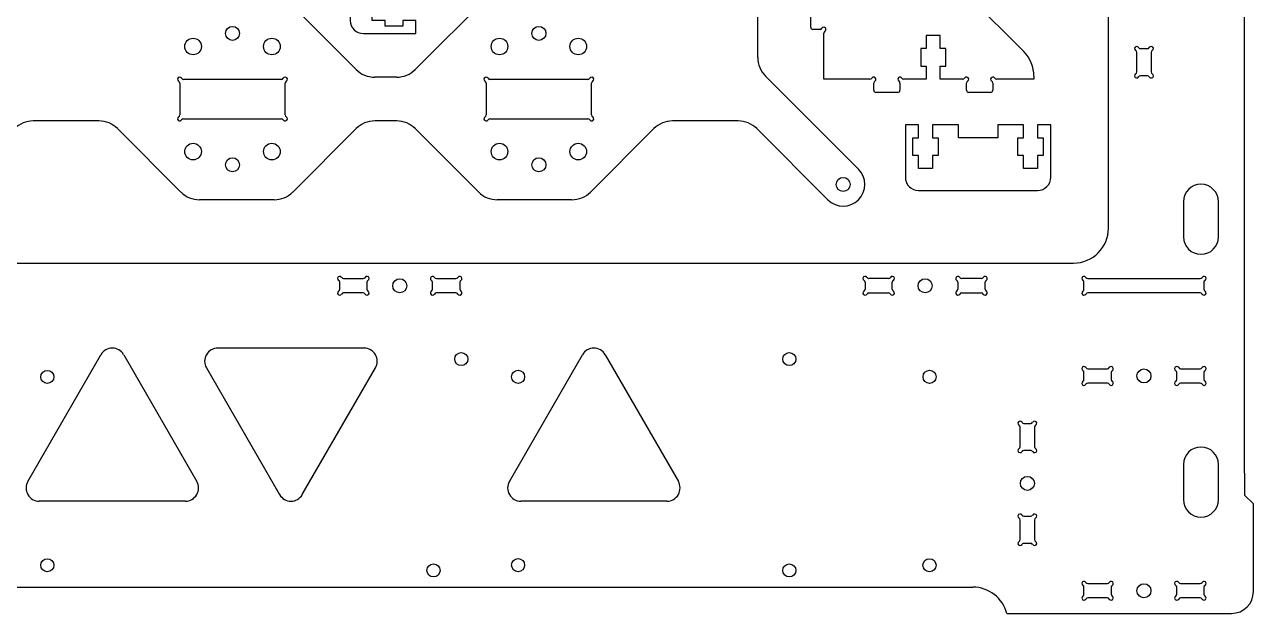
# Model space of a CAD drawing. Extents: x 213 to 1037, y 359 to 759.
# Drawn here: x 756.8 to 1037.5, y 359.3 to 493.8 of the extents above; entities that cross this region are included whole.
import ezdxf

# ---------------------------------------------------------------- set-up
doc = ezdxf.new("R2010")
doc.units = 0
doc.header["$MEASUREMENT"] = 0
doc.layers.add('M3 zavit', color=7, linetype='Continuous', lineweight=25, true_color=0x000000)
doc.layers.add('WHITE', color=7, linetype='Continuous')

# ---------------------------------------------------------------- blocks, each defined once
blk = doc.blocks.new('A$C7964')
at = {"layer": 'WHITE', "linetype": 'Continuous'}
for p, q in [((15.008746, 33.199969), (3, 33.199969)), ((8.008746, 30.199969), (8.008746, 31.474964)), ((8.008746, 31.474964), (12.008774, 31.474964)), ((12.008774, 31.474964), (12.008774, 30.199969)), ((15.008746, 30.199969), (15.008746, 33.199969)), ((0, 30.199969), (0, 3)), ((5.008746, 26.999958), (5.008746, 30.199969)), ((5.008746, 30.199969), (8.008746, 30.199969)), ((12.008774, 30.199969), (15.008746, 30.199969)), ((8.008746, 26.999958), (5.008746, 26.999958)), ((8.008746, 25.724964), (8.008746, 26.999958)), ((12.008774, 25.724964), (8.008746, 25.724964)), ((15.008746, 26.999958), (12.008774, 26.999958)), ((12.008774, 26.999958), (12.008774, 25.724964)), ((15.008746, 21.099964), (15.008746, 26.999958)), ((12.009733, 12.100006), (12.009733, 21.099964)), ((12.009733, 21.099964), (15.008746, 21.099964)), ((15.008746, 12.100006), (12.009733, 12.100006)), ((15.008746, 6.200012), (15.008746, 12.100006)), ((5.008746, 3), (5.008746, 6.200012)), ((5.008746, 6.200012), (8.008746, 6.200012)), ((8.008746, 6.200012), (8.008746, 7.475006)), ((8.008746, 7.475006), (12.008774, 7.475006)), ((12.008774, 7.475006), (12.008774, 6.200012)), ((12.008774, 6.200012), (15.008746, 6.200012)), ((8.008746, 3), (5.008746, 3)), ((8.008746, 1.725006), (8.008746, 3)), ((15.008746, 3), (12.008774, 3)), ((12.008774, 3), (12.008774, 1.725006)), ((15.008746, 0), (15.008746, 3)), ((3, 0), (15.008746, 0)), ((12.008774, 1.725006), (8.008746, 1.725006))]:
    blk.add_line(p, q, dxfattribs=at)
for centre, start, end in [((3, 30.199969), 90, 180), ((3, 3), 180, 270)]:
    blk.add_arc(centre, 3, start, end, dxfattribs=at)
blk = doc.blocks.new('A$C8085')
at = {"layer": 'WHITE', "linetype": 'Continuous'}
for p, q in [((15.008746, 39.200012), (3, 39.200012)), ((8.008746, 36.200012), (8.008746, 37.475006)), ((8.008746, 37.475006), (12.008774, 37.475006)), ((12.008774, 37.475006), (12.008774, 36.200012)), ((15.008746, 36.200012), (15.008746, 39.200012)), ((0, 36.200012), (0, 3)), ((5.008746, 33), (5.008746, 36.200012)), ((5.008746, 36.200012), (8.008746, 36.200012)), ((12.008774, 36.200012), (15.008746, 36.200012)), ((8.008746, 33), (5.008746, 33)), ((8.008746, 31.725006), (8.008746, 33)), ((12.008774, 31.725006), (8.008746, 31.725006)), ((15.008746, 33), (12.008774, 33)), ((12.008774, 33), (12.008774, 31.725006)), ((15.008746, 27.100006), (15.008746, 33)), ((9.909727, 27.100006), (15.008746, 27.100006)), ((15.008746, 12.100006), (9.909727, 12.100006)), ((15.008746, 6.200012), (15.008746, 12.100006)), ((5.008746, 3), (5.008746, 6.200012)), ((5.008746, 6.200012), (8.008746, 6.200012)), ((8.008746, 6.200012), (8.008746, 7.475006)), ((8.008746, 7.475006), (12.008774, 7.475006)), ((12.008774, 7.475006), (12.008774, 6.200012)), ((12.008774, 6.200012), (15.008746, 6.200012)), ((8.008746, 3), (5.008746, 3)), ((8.008746, 1.725006), (8.008746, 3)), ((15.008746, 3), (12.008774, 3)), ((12.008774, 3), (12.008774, 1.725006)), ((15.008746, 0), (15.008746, 3)), ((3, 0), (15.008746, 0)), ((12.008774, 1.725006), (8.008746, 1.725006))]:
    blk.add_line(p, q, dxfattribs=at)
for centre, radius, start, end in [((3, 36.200012), 3, 90, 180), ((9.909727, 19.600006), 7.5, 90, 270), ((3, 3), 3, 180, 270)]:
    blk.add_arc(centre, radius, start, end, dxfattribs=at)
blk = doc.blocks.new('A$C7911')
at = {"layer": 'WHITE', "linetype": 'Continuous'}
for p, q in [((3.000052, 42.466076), (3.000052, 51.000052)), ((3.000052, 51.000052), (3.686344, 51.000052)), ((9.343197, 48.656908), (48.656907, 9.343197)), ((0, 36.100051), (0, 41.100048)), ((0.5, 41.600048), (2.134029, 41.600048)), ((2.134027, 35.600054), (0.5, 35.600051)), ((3.000052, 29.600058), (3.000055, 34.73403)), ((6.000024, 29.600058), (3.000052, 29.600058)), ((10.000052, 30.875053), (6.000024, 30.875053)), ((6.000024, 30.875053), (6.000024, 29.600058)), ((10.000052, 29.600058), (10.000052, 30.875053)), ((13.000052, 29.600058), (10.000052, 29.600058)), ((13.000052, 26.400047), (13.000052, 29.600058)), ((3.000052, 21.266077), (3.000052, 26.400047)), ((3.000052, 26.400047), (6.000024, 26.400047)), ((6.000024, 26.400047), (6.000024, 25.125053)), ((10.000052, 25.125053), (10.000052, 26.400047)), ((10.000052, 26.400047), (13.000052, 26.400047)), ((6.000024, 25.125053), (10.000052, 25.125053)), ((0, 14.900051), (0, 19.900049)), ((0.5, 20.400049), (2.134029, 20.400049)), ((2.134027, 14.400054), (0.5, 14.400051)), ((3.000052, 3.000052), (3.000055, 13.534031)), ((29.600058, 13.000052), (26.400047, 13.000052)), ((26.400047, 13.000052), (26.400047, 10.000052)), ((29.600058, 10.000052), (29.600058, 13.000052)), ((26.400047, 10.000052), (25.125053, 10.000052)), ((25.125053, 10.000052), (25.125053, 6.000024)), ((30.875053, 10.000052), (29.600058, 10.000052)), ((30.875053, 6.000024), (30.875053, 10.000052)), ((25.125053, 6.000024), (26.400047, 6.000024)), ((26.400047, 6.000024), (26.400047, 3.000052)), ((29.600058, 3.000052), (29.600058, 6.000024)), ((29.600058, 6.000024), (30.875053, 6.000024)), ((13.53403, 3.000052), (3.000052, 3.000052)), ((26.400047, 3.000052), (21.266076, 3.000055)), ((34.73403, 3.000052), (29.600058, 3.000052)), ((51.000053, 3.000052), (42.466077, 3.000055)), ((51.000053, 3.686344), (51.000053, 3.000052)), ((14.400058, 0.5), (14.400058, 2.134028)), ((19.900056, 0), (14.900058, 0)), ((20.400053, 2.134027), (20.400056, 0.5)), ((35.600059, 0.5), (35.600059, 2.134028)), ((41.100056, 0), (36.100059, 0)), ((41.600053, 2.134027), (41.600056, 0.5))]:
    blk.add_line(p, q, dxfattribs=at)
for centre, radius, start, end in [((3.686344, 43.000052), 8, 45.000013, 90.000002), ((3.500052, 42.466076), 0.5, 180, 240), ((0.5, 41.100048), 0.5, 90, 180), ((2.134029, 41.100048), 0.5, 30.000198, 90), ((3.000052, 41.600051), 0.5, 210.000198, 60), ((0.5, 36.100051), 0.5, 180, 270), ((2.134027, 36.100054), 0.5, 270, 330), ((3.000052, 35.600054), 0.5, 300.000198, 150), ((3.500055, 34.73403), 0.5, 120.000198, 180), ((0.5, 19.900049), 0.5, 90, 180), ((2.134029, 19.900049), 0.5, 30.000198, 90), ((3.000052, 20.400052), 0.5, 210.000198, 60), ((3.500052, 21.266077), 0.5, 180, 240), ((0.5, 14.900051), 0.5, 180, 270), ((2.134027, 14.900054), 0.5, 270, 330), ((3.000052, 14.400054), 0.5, 300.000198, 150), ((3.500055, 13.534031), 0.5, 120.000198, 180), ((43.000053, 3.686343), 8, 0, 44.999997), ((13.53403, 3.500052), 0.5, 270, 330), ((14.400055, 3.000052), 0.5, 300.000198, 150), ((20.400053, 3.000052), 0.5, 30.000198, 240), ((21.266076, 3.500055), 0.5, 210.000198, 270), ((34.73403, 3.500052), 0.5, 270, 330), ((35.600056, 3.000052), 0.5, 300.000198, 150), ((41.600053, 3.000052), 0.5, 30.000198, 240), ((42.466077, 3.500055), 0.5, 210.000198, 270), ((14.900058, 2.134028), 0.5, 120.000198, 180), ((14.900058, 0.5), 0.5, 180, 270), ((19.900056, 0.5), 0.5, 270, 0), ((19.900053, 2.134027), 0.5, 0, 60), ((36.100059, 2.134028), 0.5, 120.000198, 180), ((36.100059, 0.5), 0.5, 180, 270), ((41.100056, 0.5), 0.5, 270, 0), ((41.100053, 2.134027), 0.5, 0, 60)]:
    blk.add_arc(centre, radius, start, end, dxfattribs=at)

msp = doc.modelspace()

# ---------------------------------------------------------------- linework, layer by layer
at = {"linetype": 'ByBlock'}
for p, q in [((924.28, 486.3), (924.28, 546.86)), ((1004.35, 447.35), (1004.37, 452.34)), ((986.39, 439.35), (996.39, 439.35)), ((1035.49, 391.35), (1035.49, 391.31)), ((1035.49, 391.31), (1035.49, 386.35)), ((963.4, 365.35), (973.4, 365.35))]:
    msp.add_line(p, q, dxfattribs=at)
at = {"layer": 'M3 zavit', "color": 7}
for centre in [(856.55, 417.43), (931.48, 417.43), (761.99, 413.35), (869.52, 413.38), (963.52, 413.38), (761.99, 370.35), (850.2, 369.17), (869.52, 370.38), (931.48, 369.17), (963.49, 370.35)]:
    msp.add_circle(centre, 1.5, dxfattribs=at)
at = {"layer": 'WHITE', "linetype": 'Continuous'}
for p, q in [((1035.49, 391.35), (1035.49, 727.35)), ((1004.37, 452.35), (1004.37, 543.12)), ((832.52, 483.57), (816.04, 500.06)), ((862.52, 500.06), (846.04, 483.57)), ((1010.84, 482.99), (1010.84, 487.46)), ((1011.71, 488.32), (1013.28, 488.32)), ((1014.14, 487.46), (1014.14, 482.99)), ((792.23, 480.45), (792.23, 473.18)), ((815.46, 481.31), (793.1, 481.31)), ((816.33, 473.18), (816.33, 480.45)), ((841.79, 481.81), (836.77, 481.81)), ((862.23, 480.45), (862.23, 473.18)), ((885.46, 481.31), (863.1, 481.31)), ((886.33, 473.18), (886.33, 480.45)), ((926.04, 482.06), (947.28, 460.81)), ((1013.28, 482.12), (1011.71, 482.12)), ((773.79, 471.81), (758.77, 471.81)), ((793.1, 472.31), (815.46, 472.31)), ((841.79, 471.81), (836.77, 471.81)), ((863.1, 472.31), (885.46, 472.31)), ((919.79, 471.81), (904.77, 471.81)), ((792.52, 455.57), (778.04, 470.06)), ((832.52, 470.06), (818.04, 455.57)), ((860.52, 455.57), (846.04, 470.06)), ((900.52, 470.06), (886.04, 455.57)), ((940.28, 453.81), (924.04, 470.06)), ((813.79, 453.81), (796.77, 453.81)), ((881.79, 453.81), (864.77, 453.81)), ((1021.49, 453.35), (1021.49, 445.35)), ((1029.49, 445.35), (1029.49, 453.35)), ((715.49, 439.35), (986.39, 439.35)), ((829.66, 435.82), (834.13, 435.82)), ((850.86, 435.82), (855.33, 435.82)), ((954.13, 435.82), (949.66, 435.82)), ((975.33, 435.82), (970.86, 435.82)), ((999.66, 435.82), (1025.33, 435.82)), ((828.79, 433.39), (828.79, 434.96)), ((834.13, 432.52), (829.66, 432.52)), ((834.99, 434.96), (834.99, 433.39)), ((849.99, 433.39), (849.99, 434.96)), ((855.33, 432.52), (850.86, 432.52)), ((856.19, 434.96), (856.19, 433.39)), ((948.79, 434.96), (948.79, 433.39)), ((949.66, 432.52), (954.13, 432.52)), ((954.99, 433.39), (954.99, 434.96)), ((969.99, 434.96), (969.99, 433.39)), ((970.86, 432.52), (975.33, 432.52)), ((976.19, 433.39), (976.19, 434.96)), ((998.79, 433.39), (998.79, 434.96)), ((1025.33, 432.52), (999.66, 432.52)), ((1026.19, 434.96), (1026.19, 433.39)), ((757.53, 389.49), (774.23, 418.42)), ((779.43, 418.42), (796.13, 389.49)), ((834.34, 419.92), (800.93, 419.92)), ((834.34, 419.92), (800.93, 419.92)), ((867.53, 389.49), (884.23, 418.42)), ((889.43, 418.42), (906.13, 389.49)), ((798.34, 415.42), (815.04, 386.49)), ((798.34, 415.42), (815.04, 386.49)), ((820.23, 386.49), (836.93, 415.42)), ((820.23, 386.49), (836.93, 415.42)), ((998.79, 412.78), (998.79, 414.35)), ((999.66, 415.22), (1004.13, 415.22)), ((1004.99, 414.35), (1004.99, 412.78)), ((1019.99, 412.78), (1019.99, 414.35)), ((1020.86, 415.22), (1025.33, 415.22)), ((1026.19, 414.35), (1026.19, 412.78)), ((1004.13, 411.92), (999.66, 411.92)), ((1025.33, 411.92), (1020.86, 411.92)), ((984.2, 397.41), (984.2, 401.88)), ((985.06, 402.75), (986.63, 402.75)), ((987.5, 401.88), (987.5, 397.41)), ((986.63, 396.55), (985.06, 396.55)), ((1021.49, 393.35), (1021.49, 385.35)), ((1029.49, 385.35), (1029.49, 393.35)), ((793.53, 384.99), (760.13, 384.99)), ((903.53, 384.99), (870.13, 384.99)), ((1037.49, 384.35), (1035.49, 386.35)), ((1037.49, 364.35), (1037.49, 384.35)), ((984.2, 376.21), (984.2, 380.68)), ((985.06, 381.55), (986.63, 381.55)), ((987.5, 380.68), (987.5, 376.21)), ((986.63, 375.35), (985.06, 375.35)), ((680.24, 365.35), (963.4, 365.35)), ((998.79, 363.74), (998.79, 365.31)), ((999.66, 366.18), (1004.13, 366.18)), ((1004.99, 365.31), (1004.99, 363.74)), ((1019.99, 363.74), (1019.99, 365.31)), ((1020.86, 366.18), (1025.33, 366.18)), ((1026.19, 365.31), (1026.19, 363.74)), ((1004.13, 362.88), (999.66, 362.88)), ((1025.33, 362.88), (1020.86, 362.88)), ((981.14, 359.35), (1032.49, 359.35))]:
    msp.add_line(p, q, dxfattribs=at)
for centre, radius in [((804.28, 491.81), 1.6), ((874.28, 491.81), 1.6), ((795.28, 488.81), 1.9), ((813.28, 488.81), 1.9), ((865.28, 488.81), 1.9), ((883.28, 488.81), 1.9), ((795.28, 464.81), 1.9), ((813.28, 464.81), 1.9), ((865.28, 464.81), 1.9), ((883.28, 464.81), 1.9), ((804.28, 461.81), 1.6), ((874.28, 461.81), 1.6), ((943.78, 457.31), 1.6), ((842.49, 434.17), 1.6), ((962.49, 434.17), 1.6), ((1012.49, 413.57), 1.6), ((985.85, 389.05), 1.6), ((1012.49, 364.53), 1.6)]:
    msp.add_circle(centre, radius, dxfattribs=at)
for centre, radius, start, end in [((1010.84, 488.32), 0.5, 30.0002, 240), ((1011.71, 488.82), 0.5, 210.0002, 270), ((1013.28, 488.82), 0.5, 270, 330), ((1014.14, 488.32), 0.5, 300.0002, 150), ((930.28, 486.3), 6, 180, 225), ((1010.34, 487.46), 0.5, 0, 60), ((1014.64, 487.46), 0.5, 120.0002, 180), ((836.77, 487.81), 6, 225, 270), ((841.79, 487.81), 6, 270, 315), ((1010.34, 482.99), 0.5, 300.0002, 0), ((1014.64, 482.99), 0.5, 180, 240), ((792.23, 481.31), 0.5, 30, 239.9998), ((791.73, 480.45), 0.5, 0, 59.9998), ((793.1, 481.81), 0.5, 210, 270), ((815.46, 481.81), 0.5, 270, 330), ((816.33, 481.31), 0.5, 300.0002, 150), ((816.83, 480.45), 0.5, 120.0002, 180), ((862.23, 481.31), 0.5, 30, 239.9998), ((861.73, 480.45), 0.5, 0, 59.9998), ((863.1, 481.81), 0.5, 210, 270), ((885.46, 481.81), 0.5, 270, 330), ((886.33, 481.31), 0.5, 300.0002, 150), ((886.83, 480.45), 0.5, 120.0002, 180), ((1010.84, 482.12), 0.5, 120.0002, 330), ((1011.71, 481.62), 0.5, 90, 150), ((1013.28, 481.62), 0.5, 30.0002, 90), ((1014.14, 482.12), 0.5, 210.0002, 60), ((758.77, 465.81), 6, 90, 135), ((773.79, 465.81), 6, 45, 90), ((792.23, 472.31), 0.5, 120, 329.9998), ((791.73, 473.18), 0.5, 300, 0), ((793.1, 471.81), 0.5, 90, 149.9998), ((815.46, 471.81), 0.5, 30.0002, 90), ((816.33, 472.31), 0.5, 210.0002, 60), ((816.83, 473.18), 0.5, 180, 240), ((836.77, 465.81), 6, 90, 135), ((841.79, 465.81), 6, 45, 90), ((862.23, 472.31), 0.5, 120, 329.9998), ((861.73, 473.18), 0.5, 300, 0), ((863.1, 471.81), 0.5, 90, 149.9998), ((885.46, 471.81), 0.5, 30.0002, 90), ((886.33, 472.31), 0.5, 210.0002, 60), ((886.83, 473.18), 0.5, 180, 240), ((904.77, 465.81), 6, 90, 135), ((919.79, 465.81), 6, 45, 90), ((943.78, 457.31), 4.95, 225.0001, 44.9999), ((796.77, 459.81), 6, 225, 270), ((813.79, 459.81), 6, 270, 315), ((864.77, 459.81), 6, 225, 270), ((881.79, 459.81), 6, 270, 315), ((1025.49, 453.35), 4, 0, 180), ((996.37, 447.35), 8, 270.1375, 0.0002), ((1025.49, 445.35), 4, 180, 0), ((828.79, 435.82), 0.5, 30.0002, 240), ((828.29, 434.96), 0.5, 0, 60), ((829.66, 436.32), 0.5, 210.0002, 270), ((834.13, 436.32), 0.5, 270, 330), ((834.99, 435.82), 0.5, 300.0002, 150), ((835.49, 434.96), 0.5, 120.0002, 180), ((849.99, 435.82), 0.5, 30.0002, 240), ((849.49, 434.96), 0.5, 0, 60), ((850.86, 436.32), 0.5, 210.0002, 270), ((855.33, 436.32), 0.5, 270, 330), ((856.19, 435.82), 0.5, 300.0002, 150), ((856.69, 434.96), 0.5, 120.0002, 180), ((948.79, 435.82), 0.5, 30, 239.9998), ((948.29, 434.96), 0.5, 0, 59.9998), ((949.66, 436.32), 0.5, 210, 270), ((954.13, 436.32), 0.5, 270, 329.9998), ((954.99, 435.82), 0.5, 300, 149.9998), ((955.49, 434.96), 0.5, 120, 180), ((969.99, 435.82), 0.5, 30, 239.9998), ((969.49, 434.96), 0.5, 0, 59.9998), ((970.86, 436.32), 0.5, 210, 270), ((975.33, 436.32), 0.5, 270, 329.9998), ((976.19, 435.82), 0.5, 300, 149.9998), ((976.69, 434.96), 0.5, 120, 180), ((998.79, 435.82), 0.5, 30.0002, 240), ((998.29, 434.96), 0.5, 0, 60), ((999.66, 436.32), 0.5, 210.0002, 270), ((1025.33, 436.32), 0.5, 270, 330), ((1026.19, 435.82), 0.5, 300.0002, 150), ((1026.69, 434.96), 0.5, 120.0002, 180), ((828.79, 432.52), 0.5, 120.0002, 330), ((828.29, 433.39), 0.5, 300.0002, 0), ((829.66, 432.02), 0.5, 90, 150), ((834.13, 432.02), 0.5, 30.0002, 90), ((834.99, 432.52), 0.5, 210.0002, 60), ((835.49, 433.39), 0.5, 180, 240), ((849.99, 432.52), 0.5, 120.0002, 330), ((849.49, 433.39), 0.5, 300.0002, 0), ((850.86, 432.02), 0.5, 90, 150), ((855.33, 432.02), 0.5, 30.0002, 90), ((856.19, 432.52), 0.5, 210.0002, 60), ((856.69, 433.39), 0.5, 180, 240), ((948.79, 432.52), 0.5, 120, 329.9998), ((948.29, 433.39), 0.5, 300, 0), ((949.66, 432.02), 0.5, 90, 149.9998), ((954.13, 432.02), 0.5, 30, 90), ((954.99, 432.52), 0.5, 210, 59.9998), ((955.49, 433.39), 0.5, 180, 239.9998), ((969.99, 432.52), 0.5, 120, 329.9998), ((969.49, 433.39), 0.5, 300, 0), ((970.86, 432.02), 0.5, 90, 149.9998), ((975.33, 432.02), 0.5, 30, 90), ((976.19, 432.52), 0.5, 210, 59.9998), ((976.69, 433.39), 0.5, 180, 239.9998), ((998.79, 432.52), 0.5, 120.0002, 330), ((998.29, 433.39), 0.5, 300.0002, 0), ((999.66, 432.02), 0.5, 90, 150), ((1025.33, 432.02), 0.5, 30.0002, 90), ((1026.19, 432.52), 0.5, 210.0002, 60), ((1026.69, 433.39), 0.5, 180, 240), ((776.83, 416.92), 3, 30, 150), ((800.93, 416.92), 3, 90, 210), ((800.93, 416.92), 3, 90, 210), ((834.34, 416.92), 3, 330, 90), ((834.34, 416.92), 3, 330, 90), ((886.83, 416.92), 3, 30, 150), ((998.79, 415.22), 0.5, 30.0002, 240), ((999.66, 415.72), 0.5, 210.0002, 270), ((1004.13, 415.72), 0.5, 270, 330), ((1004.99, 415.22), 0.5, 300.0002, 150), ((1019.99, 415.22), 0.5, 30.0002, 240), ((1020.86, 415.72), 0.5, 210.0002, 270), ((1025.33, 415.72), 0.5, 270, 330), ((1026.19, 415.22), 0.5, 300.0002, 150), ((998.29, 414.35), 0.5, 0, 60), ((998.29, 412.78), 0.5, 300.0002, 0), ((1005.49, 414.35), 0.5, 120.0002, 180), ((1005.49, 412.78), 0.5, 180, 240), ((1019.49, 414.35), 0.5, 0, 60), ((1019.49, 412.78), 0.5, 300.0002, 0), ((1026.69, 414.35), 0.5, 120.0002, 180), ((1026.69, 412.78), 0.5, 180, 240), ((998.79, 411.92), 0.5, 120.0002, 330), ((999.66, 411.42), 0.5, 90, 150), ((1004.13, 411.42), 0.5, 30.0002, 90), ((1004.99, 411.92), 0.5, 210.0002, 60), ((1019.99, 411.92), 0.5, 120.0002, 330), ((1020.86, 411.42), 0.5, 90, 150), ((1025.33, 411.42), 0.5, 30.0002, 90), ((1026.19, 411.92), 0.5, 210.0002, 60), ((984.2, 402.75), 0.5, 30.0002, 240), ((983.7, 401.88), 0.5, 0, 60), ((985.06, 403.25), 0.5, 210.0002, 270), ((986.63, 403.25), 0.5, 270, 330), ((987.5, 402.75), 0.5, 300.0002, 150), ((988, 401.88), 0.5, 120.0002, 180), ((984.2, 396.55), 0.5, 120.0002, 330), ((983.7, 397.41), 0.5, 300.0002, 0), ((985.06, 396.05), 0.5, 90, 150), ((986.63, 396.05), 0.5, 30.0002, 90), ((987.5, 396.55), 0.5, 210.0002, 60), ((988, 397.41), 0.5, 180, 240), ((1025.49, 393.35), 4, 0, 180), ((760.13, 387.99), 3, 150, 270), ((793.53, 387.99), 3, 270, 30), ((870.13, 387.99), 3, 150, 270), ((903.53, 387.99), 3, 270, 30), ((817.64, 387.99), 3, 210, 330), ((817.64, 387.99), 3, 210, 330), ((1025.49, 385.35), 4, 180, 0), ((984.2, 381.55), 0.5, 30.0002, 240), ((985.06, 382.05), 0.5, 210.0002, 270), ((986.63, 382.05), 0.5, 270, 330), ((987.5, 381.55), 0.5, 300.0002, 150), ((983.7, 380.68), 0.5, 0, 60), ((988, 380.68), 0.5, 120.0002, 180), ((983.7, 376.21), 0.5, 300.0002, 0), ((988, 376.21), 0.5, 180, 240), ((984.2, 375.35), 0.5, 120.0002, 330), ((985.06, 374.85), 0.5, 90, 150), ((986.63, 374.85), 0.5, 30.0002, 90), ((987.5, 375.35), 0.5, 210.0002, 60), ((973.4, 357.35), 8, 14.4776, 90), ((998.79, 366.18), 0.5, 30.0002, 240), ((998.29, 365.31), 0.5, 0, 60), ((999.66, 366.68), 0.5, 210.0002, 270), ((1004.13, 366.68), 0.5, 270, 330), ((1004.99, 366.18), 0.5, 300.0002, 150), ((1005.49, 365.31), 0.5, 120.0002, 180), ((1019.99, 366.18), 0.5, 30.0002, 240), ((1019.49, 365.31), 0.5, 0, 60), ((1020.86, 366.68), 0.5, 210.0002, 270), ((1025.33, 366.68), 0.5, 270, 330), ((1026.19, 366.18), 0.5, 300.0002, 150), ((1026.69, 365.31), 0.5, 120.0002, 180), ((998.79, 362.88), 0.5, 120.0002, 330), ((998.29, 363.74), 0.5, 300.0002, 0), ((999.66, 362.38), 0.5, 90, 150), ((1004.13, 362.38), 0.5, 30.0002, 90), ((1004.99, 362.88), 0.5, 210.0002, 60), ((1005.49, 363.74), 0.5, 180, 240), ((1019.99, 362.88), 0.5, 120.0002, 330), ((1019.49, 363.74), 0.5, 300.0002, 0), ((1020.86, 362.38), 0.5, 90, 150), ((1025.33, 362.38), 0.5, 30.0002, 90), ((1026.19, 362.88), 0.5, 210.0002, 60), ((1026.69, 363.74), 0.5, 180, 240), ((1032.49, 364.35), 5, 270, 0)]:
    msp.add_arc(centre, radius, start, end, dxfattribs=at)

# ---------------------------------------------------------------- block references
at = {"linetype": 'ByBlock'}
for name, p in [('A$C8085', (831.18, 491.76)), ('A$C7911', (936.36, 478.33))]:
    msp.add_blockref(name, p, dxfattribs=at)
at = {"linetype": 'ByBlock', "rotation": 90}
msp.add_blockref('A$C7964', (991.19, 455.93), dxfattribs=at)

doc.saveas('drawing.dxf')
